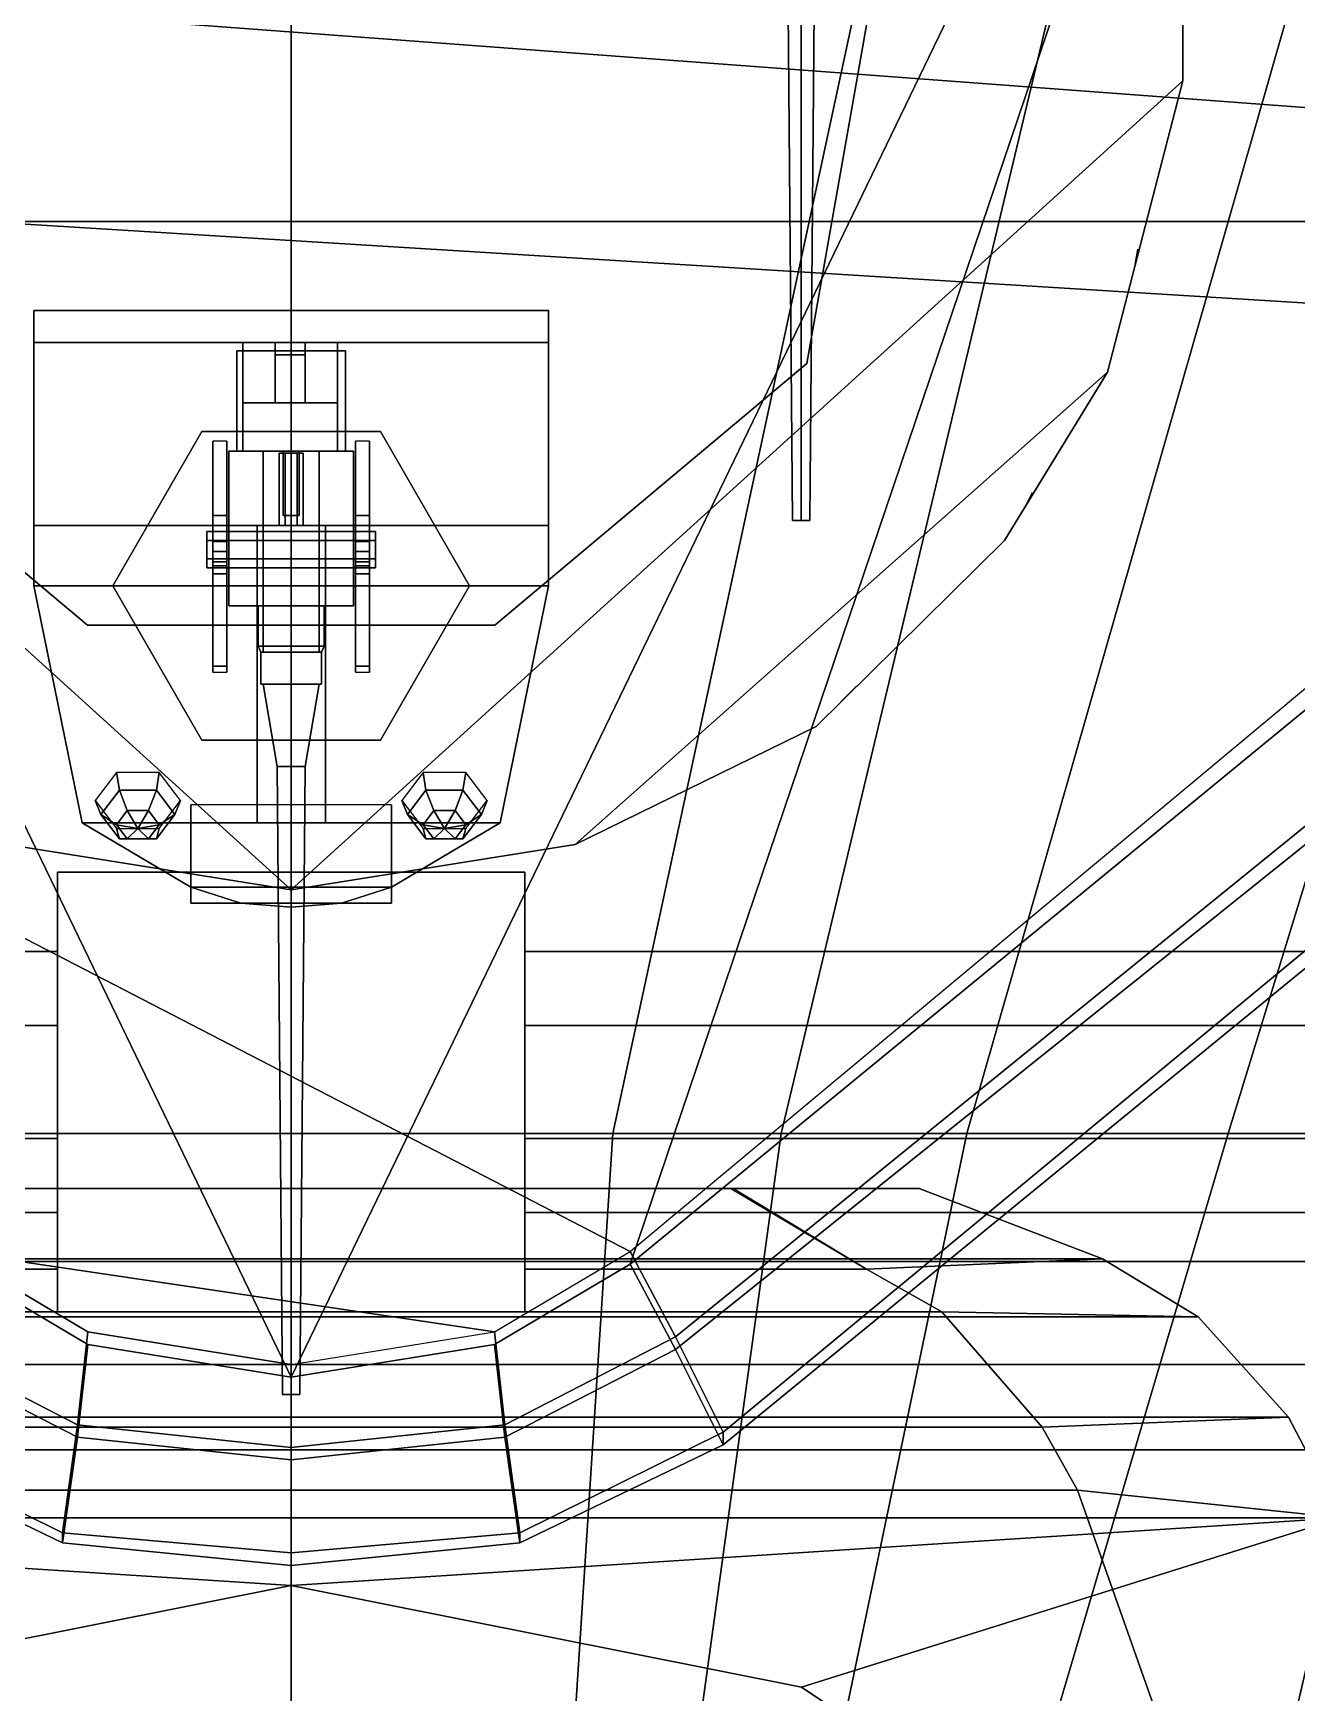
# Model space of a CAD drawing. Header units: millimetres. Extents: x -15 to 15, y -108 to 101.
# Drawn here: x -1.03 to 4, y -41.01 to -34.4 of the extents above; entities that cross this region are included whole.
import ezdxf

# ---------------------------------------------------------------- set-up
doc = ezdxf.new("R2010")
doc.units = ezdxf.units.MM
for name, color, linetype in [('barrel', 1, 'Continuous'), ('citadelle', 3, 'Continuous'), ('platforms', 6, 'Continuous'), ('railings', 6, 'Continuous'), ('railings_mirrored', 6, 'Continuous'), ('sleeve', 5, 'Continuous'), ('superstructure', 4, 'Continuous'), ('turret', 2, 'Continuous')]:
    doc.layers.add(name, color=color, linetype=linetype)

msp = doc.modelspace()

# ---------------------------------------------------------------- linework, layer by layer
for points in [[(-2.55, -32.88, -9.44), (0, -32.88, -9.55), (0, -38.78, -9.55), (-1.28, -38.78, -9.44)], [(1.28, -38.78, -9.44), (0, -38.78, -9.55), (0, -32.88, -9.55), (2.55, -32.88, -9.44)], [(1.95, -38.78, -9.34), (1.28, -38.78, -9.44), (2.55, -32.88, -9.44), (3.36, -32.88, -9.34)], [(2.69, -38.78, -9.21), (1.95, -38.78, -9.34), (3.36, -32.88, -9.34), (4.38, -32.88, -9.21)], [(3.73, -38.78, -9), (2.69, -38.78, -9.21), (4.38, -32.88, -9.21), (5.54, -32.88, -9)], [(5.25, -38.78, -8.63), (3.73, -38.78, -9), (5.54, -32.88, -9), (7.11, -32.88, -8.63)], [(-1.96, -38.78, -9.34), (-1.28, -38.78, -9.44), (-0.9, -44.67, -9.44), (-1.14, -44.67, -9.34)], [(-1.28, -38.78, -9.44), (0, -38.78, -9.55), (0, -44.67, -9.55), (-0.9, -44.67, -9.44)], [(0.9, -44.67, -9.44), (0, -44.67, -9.55), (0, -38.78, -9.55), (1.28, -38.78, -9.44)], [(1.14, -44.67, -9.34), (0.9, -44.67, -9.44), (1.28, -38.78, -9.44), (1.95, -38.78, -9.34)], [(1.46, -44.67, -9.21), (1.14, -44.67, -9.34), (1.95, -38.78, -9.34), (2.69, -38.78, -9.21)], [(1.99, -44.67, -9), (1.46, -44.67, -9.21), (2.69, -38.78, -9.21), (3.73, -38.78, -9)], [(3.05, -44.67, -8.63), (1.99, -44.67, -9), (3.73, -38.78, -9), (5.25, -38.78, -8.63)], [(4.38, -44.67, -8.17), (3.05, -44.67, -8.63), (5.25, -38.78, -8.63), (6.61, -38.78, -8.17)]]:
    msp.add_3dface(points)
at = {"layer": 'barrel'}
for points in [[(1.9746, -33.84, 15.254), (2.03, -33.84, 15.222), (2.03, -36.34, 15.246), (1.9954, -36.34, 15.266)], [(2.03, -33.84, 15.35), (1.9746, -33.84, 15.318), (1.9954, -36.34, 15.306), (2.03, -36.34, 15.326)], [(1.9746, -33.84, 15.318), (1.9746, -33.84, 15.254), (1.9954, -36.34, 15.266), (1.9954, -36.34, 15.306)], [(2.03, -33.84, 15.222), (2.0854, -33.84, 15.254), (2.0646, -36.34, 15.266), (2.03, -36.34, 15.246)], [(2.0854, -33.84, 15.318), (2.03, -33.84, 15.35), (2.03, -36.34, 15.326), (2.0646, -36.34, 15.306)], [(2.0854, -33.84, 15.254), (2.0854, -33.84, 15.318), (2.0646, -36.34, 15.306), (2.0646, -36.34, 15.266)], [(-0.192, -35.632, 15.102), (-0.192, -35.872, 15.102), (-0.192, -35.872, 15.558), (-0.192, -35.632, 15.558)], [(-0.064, -35.632, 15.558), (-0.064, -35.632, 15.102), (-0.192, -35.632, 15.102), (-0.192, -35.632, 15.558)], [(-0.064, -35.632, 15.102), (-0.064, -35.872, 15.102), (-0.192, -35.872, 15.102), (-0.192, -35.632, 15.102)], [(-0.192, -35.632, 15.558), (-0.192, -35.872, 15.558), (-0.064, -35.872, 15.558), (-0.064, -35.632, 15.558)], [(-0.064, -35.872, 15.558), (-0.064, -35.872, 15.102), (-0.064, -35.632, 15.102), (-0.064, -35.632, 15.558)], [(0.184, -35.632, 15.558), (0.184, -35.632, 15.102), (0.056, -35.632, 15.102), (0.056, -35.632, 15.558)], [(0.184, -35.632, 15.102), (0.184, -35.872, 15.102), (0.056, -35.872, 15.102), (0.056, -35.632, 15.102)], [(0.056, -35.632, 15.558), (0.056, -35.872, 15.558), (0.184, -35.872, 15.558), (0.184, -35.632, 15.558)], [(0.056, -35.632, 15.102), (0.056, -35.872, 15.102), (0.056, -35.872, 15.558), (0.056, -35.632, 15.558)], [(0.184, -35.872, 15.558), (0.184, -35.872, 15.102), (0.184, -35.632, 15.102), (0.184, -35.632, 15.558)], [(0.056, -35.68, 15.166), (0.056, -35.68, 15.102), (-0.064, -35.68, 15.102), (-0.064, -35.68, 15.166)], [(0.056, -35.68, 15.102), (0.056, -35.872, 15.102), (-0.064, -35.872, 15.102), (-0.064, -35.68, 15.102)], [(-0.064, -35.68, 15.166), (-0.064, -35.872, 15.166), (0.056, -35.872, 15.166), (0.056, -35.68, 15.166)], [(0.184, -35.872, 15.102), (0.184, -36.064, 15.102), (-0.192, -36.064, 15.102), (-0.192, -35.872, 15.102)], [(-0.192, -35.872, 15.558), (-0.192, -36.064, 15.558), (0.184, -36.064, 15.558), (0.184, -35.872, 15.558)], [(-0.192, -35.872, 15.102), (-0.192, -36.064, 15.102), (-0.192, -36.064, 15.558), (-0.192, -35.872, 15.558)], [(0.056, -35.872, 15.558), (0.056, -35.872, 15.166), (-0.064, -35.872, 15.166), (-0.068, -35.872, 15.558)], [(0.184, -36.064, 15.558), (0.184, -36.064, 15.102), (0.184, -35.872, 15.102), (0.184, -35.872, 15.558)], [(-0.192, -36.064, 15.558), (-0.192, -36.064, 15.102), (0.184, -36.064, 15.102), (0.184, -36.064, 15.558)], [(-0.1109, -36.864, 15.222), (-0.1109, -36.864, 15.35), (-0.1109, -36.064, 15.35), (-0.1109, -36.064, 15.222)], [(0, -36.864, 15.158), (-0.1109, -36.864, 15.222), (-0.1109, -36.064, 15.222), (0, -36.064, 15.158)], [(-0.1109, -36.864, 15.35), (0, -36.864, 15.414), (0, -36.064, 15.414), (-0.1109, -36.064, 15.35)], [(0, -36.32, 15.422), (-0.032, -36.32, 15.454), (-0.032, -36.064, 15.454), (0, -36.064, 15.422)], [(-0.032, -36.32, 15.454), (0, -36.32, 15.486), (0, -36.064, 15.486), (-0.032, -36.064, 15.454)], [(0.1109, -36.864, 15.222), (0, -36.864, 15.158), (0, -36.064, 15.158), (0.1109, -36.064, 15.222)], [(0, -36.864, 15.414), (0.1109, -36.864, 15.35), (0.1109, -36.064, 15.35), (0, -36.064, 15.414)], [(0.032, -36.32, 15.454), (0, -36.32, 15.422), (0, -36.064, 15.422), (0.032, -36.064, 15.454)], [(0, -36.32, 15.486), (0.032, -36.32, 15.454), (0.032, -36.064, 15.454), (0, -36.064, 15.486)], [(0.1109, -36.864, 15.35), (0.1109, -36.864, 15.222), (0.1109, -36.064, 15.222), (0.1109, -36.064, 15.35)], [(2.0646, -36.34, 15.306), (2.03, -36.34, 15.326), (1.9954, -36.34, 15.306), (2.0646, -36.34, 15.266)], [(2.0646, -36.34, 15.266), (1.9954, -36.34, 15.306), (1.9954, -36.34, 15.266), (2.03, -36.34, 15.246)], [(-0.0554, -37.32, 15.318), (0, -37.32, 15.35), (0, -36.992, 15.414), (-0.1109, -36.992, 15.35)], [(-0.0554, -37.32, 15.254), (-0.0554, -37.32, 15.318), (-0.1109, -36.992, 15.35), (-0.1109, -36.992, 15.222)], [(0, -37.32, 15.222), (-0.0554, -37.32, 15.254), (-0.1109, -36.992, 15.222), (0, -36.992, 15.158)], [(0.0554, -37.32, 15.254), (0, -37.32, 15.222), (0, -36.992, 15.158), (0.1109, -36.992, 15.222)], [(0, -37.32, 15.35), (0.0554, -37.32, 15.318), (0.1109, -36.992, 15.35), (0, -36.992, 15.414)], [(0.0554, -37.32, 15.318), (0.0554, -37.32, 15.254), (0.1109, -36.992, 15.222), (0.1109, -36.992, 15.35)], [(-0.0554, -37.32, 15.318), (-0.0554, -37.32, 15.254), (-0.0346, -39.82, 15.266), (-0.0346, -39.82, 15.306)], [(0, -37.32, 15.35), (-0.0554, -37.32, 15.318), (-0.0346, -39.82, 15.306), (0, -39.82, 15.326)], [(-0.0554, -37.32, 15.254), (0, -37.32, 15.222), (0, -39.82, 15.246), (-0.0346, -39.82, 15.266)], [(0.0554, -37.32, 15.318), (0, -37.32, 15.35), (0, -39.82, 15.326), (0.0346, -39.82, 15.306)], [(0, -37.32, 15.222), (0.0554, -37.32, 15.254), (0.0346, -39.82, 15.266), (0, -39.82, 15.246)], [(0.0554, -37.32, 15.254), (0.0554, -37.32, 15.318), (0.0346, -39.82, 15.306), (0.0346, -39.82, 15.266)], [(0.0346, -39.82, 15.266), (-0.0346, -39.82, 15.306), (-0.0346, -39.82, 15.266), (0, -39.82, 15.246)], [(0.0346, -39.82, 15.306), (0, -39.82, 15.326), (-0.0346, -39.82, 15.306), (0.0346, -39.82, 15.266)]]:
    msp.add_3dface(points, dxfattribs=at)
at = {"layer": 'citadelle'}
for points in [[(11.83, -24.43, 4.59), (-11.83, -24.43, 4.59), (-11.47, -35.15, 4.59), (11.47, -35.15, 4.59)], [(11.47, -35.15, 4.59), (-11.47, -35.15, 4.59), (-12.13, -39.29, 4.59), (12.13, -39.29, 4.59)], [(12.13, -39.29, 4.59), (-12.13, -39.29, 4.59), (-12.13, -39.7, 4.59), (12.13, -39.7, 4.59)], [(12.13, -39.7, 4.59), (-12.13, -39.7, 4.59), (-11.23, -40.04, 4.59), (11.23, -40.04, 4.59)], [(11.23, -40.04, 4.59), (-11.23, -40.04, 4.59), (-10.25, -41.21, 4.59), (10.25, -41.21, 4.59)]]:
    msp.add_3dface(points, dxfattribs=at)
at = {"layer": 'platforms'}
for points in [[(0, -18.15, 12.48), (0, -39.75, 12.48), (-4, -31.47, 12.48), (-4, -18.15, 12.48)], [(4, -31.47, 12.48), (0, -39.75, 12.48), (0, -18.15, 12.48), (4, -18.15, 12.48)], [(0, -27.07, 10.37), (0, -37.81, 10.37), (-3.55, -34.59, 10.37), (-3.55, -27.07, 10.37)], [(-3.55, -34.59, 10.52), (0, -37.81, 10.52), (0, -27.07, 10.52), (-3.55, -27.07, 10.52)], [(0, -27.07, 10.52), (0, -37.81, 10.52), (3.55, -34.59, 10.52), (3.55, -27.07, 10.52)], [(3.55, -34.59, 10.37), (0, -37.81, 10.37), (0, -27.07, 10.37), (3.55, -27.07, 10.37)], [(3.55, -27.07, 10.52), (3.55, -34.59, 10.52), (3.55, -34.59, 10.37), (3.55, -27.07, 10.37)], [(0, -39.75, 12.48), (-0.81, -39.62, 12.48), (-1.35, -39.3, 12.48), (-4, -31.47, 12.48)], [(1.35, -39.3, 12.48), (0.81, -39.62, 12.48), (0, -39.75, 12.48), (4, -31.47, 12.48)], [(5.81, -35.64, 12.48), (1.35, -39.3, 12.48), (4, -31.47, 12.48), (5.74, -33.15, 12.48)], [(-5.69, -33.17, 13.63), (-6.1, -33.94, 13.63), (6.1, -34.85, 13.63), (6.1, -33.94, 13.63)], [(-6.1, -33.94, 13.63), (-6.1, -34.85, 13.63), (5.75, -35.58, 13.63), (6.1, -34.85, 13.63)], [(0, -37.81, 10.37), (-1.13, -37.63, 10.37), (-3.25, -35.75, 10.37), (-3.55, -34.59, 10.37)], [(-3.25, -35.75, 10.52), (-1.13, -37.63, 10.52), (0, -37.81, 10.52), (-3.55, -34.59, 10.52)], [(0, -37.81, 10.52), (1.13, -37.63, 10.52), (3.25, -35.75, 10.52), (3.55, -34.59, 10.52)], [(3.25, -35.75, 10.37), (1.13, -37.63, 10.37), (0, -37.81, 10.37), (3.55, -34.59, 10.37)], [(3.55, -34.59, 10.52), (3.25, -35.75, 10.52), (3.25, -35.75, 10.37), (3.55, -34.59, 10.37)], [(-6.1, -34.85, 13.63), (-5.75, -35.58, 13.63), (1.35, -39.25, 13.63), (5.75, -35.58, 13.63)], [(-5.75, -35.58, 13.63), (-1.35, -39.25, 13.63), (0.81, -39.57, 13.63), (1.35, -39.25, 13.63)], [(5.81, -35.64, 12.63), (1.35, -39.3, 12.63), (1.35, -39.3, 12.48), (5.81, -35.64, 12.48)], [(2.84, -36.42, 10.37), (2.09, -37.16, 10.37), (1.13, -37.63, 10.37), (3.25, -35.75, 10.37)], [(1.13, -37.63, 10.52), (2.09, -37.16, 10.52), (2.84, -36.42, 10.52), (3.25, -35.75, 10.52)], [(3.25, -35.75, 10.52), (2.84, -36.42, 10.52), (2.84, -36.42, 10.37), (3.25, -35.75, 10.37)], [(2.84, -36.42, 10.52), (2.09, -37.16, 10.52), (2.09, -37.16, 10.37), (2.84, -36.42, 10.37)], [(1.13, -37.63, 10.37), (2.09, -37.16, 10.37), (2.09, -37.16, 10.52), (1.13, -37.63, 10.52)], [(0, -37.81, 10.52), (-1.13, -37.63, 10.52), (-1.13, -37.63, 10.37), (0, -37.81, 10.37)], [(0, -37.81, 10.37), (1.13, -37.63, 10.37), (1.13, -37.63, 10.52), (0, -37.81, 10.52)], [(-1.35, -39.25, 13.63), (-0.81, -39.57, 13.63), (0, -39.7, 13.63), (0.81, -39.57, 13.63)], [(-1.35, -39.3, 12.48), (-0.81, -39.62, 12.48), (-0.81, -39.62, 12.63), (-1.35, -39.3, 12.63)], [(1.35, -39.3, 12.63), (0.81, -39.62, 12.63), (0.81, -39.62, 12.48), (1.35, -39.3, 12.48)], [(0, -39.75, 12.63), (-0.81, -39.62, 12.63), (-0.81, -39.62, 12.48), (0, -39.75, 12.48)], [(0, -39.75, 12.48), (0.81, -39.62, 12.48), (0.81, -39.62, 12.63), (0, -39.75, 12.63)]]:
    msp.add_3dface(points, dxfattribs=at)
at = {"layer": 'railings'}
for points in [[(0, -37.81, 11.49), (-1.13, -37.63, 11.49), (-1.13, -37.63, 11.56), (0, -37.81, 11.56)], [(0, -37.81, 11.56), (-1.13, -37.63, 11.56), (-1.13, -37.63, 11.49), (0, -37.81, 11.49)], [(0, -37.81, 11.24), (-1.13, -37.63, 11.24), (-1.13, -37.63, 11.17), (0, -37.81, 11.17)], [(0, -37.81, 11.17), (-1.13, -37.63, 11.17), (-1.13, -37.63, 11.24), (0, -37.81, 11.24)], [(0, -37.81, 10.81), (-1.13, -37.63, 10.81), (-1.13, -37.63, 10.88), (0, -37.81, 10.88)], [(0, -37.81, 10.88), (-1.13, -37.63, 10.88), (-1.13, -37.63, 10.81), (0, -37.81, 10.81)], [(-0.85, -39.94, 14.36), (-0.81, -39.57, 13.63), (-1.35, -39.25, 13.63), (-1.53, -39.59, 14.36)], [(-1.53, -39.64, 14.36), (-1.35, -39.3, 13.63), (-0.81, -39.62, 13.63), (-0.85, -39.99, 14.36)], [(-1.35, -39.3, 13.63), (-1.35, -39.3, 12.63), (-0.81, -39.62, 12.63), (-0.81, -39.62, 13.63)], [(0, -40.03, 14.36), (0, -39.7, 13.63), (-0.81, -39.57, 13.63), (-0.85, -39.94, 14.36)], [(-0.91, -40.37, 14.75), (-0.85, -39.94, 14.36), (-1.53, -39.59, 14.36), (-1.72, -39.97, 14.75)], [(-1.72, -40.02, 14.75), (-1.53, -39.64, 14.36), (-0.85, -39.99, 14.36), (-0.91, -40.41, 14.75)], [(-0.85, -39.99, 14.36), (-0.81, -39.62, 13.63), (0, -39.75, 13.63), (0, -40.08, 14.36)], [(-0.81, -39.62, 13.63), (-0.81, -39.62, 12.63), (0, -39.75, 12.63), (0, -39.75, 13.63)], [(-1.72, -39.97, 14.75), (-1.72, -40.02, 14.75), (-0.91, -40.41, 14.75), (-0.91, -40.37, 14.75)], [(0, -40.45, 14.75), (0, -40.03, 14.36), (-0.85, -39.94, 14.36), (-0.91, -40.37, 14.75)], [(-0.91, -40.41, 14.75), (-0.85, -39.99, 14.36), (0, -40.08, 14.36), (0, -40.5, 14.75)], [(-0.91, -40.37, 14.75), (-0.91, -40.41, 14.75), (0, -40.5, 14.75), (0, -40.45, 14.75)]]:
    msp.add_3dface(points, dxfattribs=at)
at = {"layer": 'railings_mirrored'}
for points in [[(3.55, -34.59, 10.88), (3.55, -27.07, 10.88), (3.55, -27.07, 10.81), (3.55, -34.59, 10.81)], [(3.55, -34.59, 10.81), (3.55, -27.07, 10.81), (3.55, -27.07, 10.88), (3.55, -34.59, 10.88)], [(3.55, -34.59, 11.17), (3.55, -27.07, 11.17), (3.55, -27.07, 11.24), (3.55, -34.59, 11.24)], [(3.55, -34.59, 11.24), (3.55, -27.07, 11.24), (3.55, -27.07, 11.17), (3.55, -34.59, 11.17)], [(3.55, -34.59, 11.56), (3.55, -27.07, 11.56), (3.55, -27.07, 11.49), (3.55, -34.59, 11.49)], [(3.55, -34.59, 11.49), (3.55, -27.07, 11.49), (3.55, -27.07, 11.56), (3.55, -34.59, 11.56)], [(3.55, -34.4, 10.52), (3.55, -34.4, 11.49), (3.55, -34.46, 11.49), (3.55, -34.46, 10.52)], [(3.55, -34.46, 10.52), (3.55, -34.46, 11.49), (3.55, -34.4, 11.49), (3.55, -34.4, 10.52)], [(3.25, -35.75, 10.81), (3.55, -34.59, 10.81), (3.55, -34.59, 10.88), (3.25, -35.75, 10.88)], [(3.25, -35.75, 10.88), (3.55, -34.59, 10.88), (3.55, -34.59, 10.81), (3.25, -35.75, 10.81)], [(3.25, -35.75, 11.24), (3.55, -34.59, 11.24), (3.55, -34.59, 11.17), (3.25, -35.75, 11.17)], [(3.25, -35.75, 11.17), (3.55, -34.59, 11.17), (3.55, -34.59, 11.24), (3.25, -35.75, 11.24)], [(3.25, -35.75, 11.49), (3.55, -34.59, 11.49), (3.55, -34.59, 11.56), (3.25, -35.75, 11.56)], [(3.25, -35.75, 11.56), (3.55, -34.59, 11.56), (3.55, -34.59, 11.49), (3.25, -35.75, 11.49)], [(3.36, -35.32, 10.52), (3.36, -35.32, 11.49), (3.37, -35.26, 11.49), (3.37, -35.26, 10.52)], [(3.37, -35.26, 10.52), (3.37, -35.26, 11.49), (3.36, -35.32, 11.49), (3.36, -35.32, 10.52)], [(1.53, -39.59, 14.36), (1.35, -39.25, 13.63), (5.75, -35.58, 13.63), (5.98, -35.98, 14.36)], [(5.81, -35.64, 13.63), (5.81, -35.64, 12.63), (1.35, -39.3, 12.63), (1.35, -39.3, 13.63)], [(6.02, -36.04, 14.36), (5.81, -35.64, 13.63), (1.35, -39.3, 13.63), (1.53, -39.64, 14.36)], [(2.84, -36.42, 10.81), (3.25, -35.75, 10.81), (3.25, -35.75, 10.88), (2.84, -36.42, 10.88)], [(2.84, -36.42, 10.88), (3.25, -35.75, 10.88), (3.25, -35.75, 10.81), (2.84, -36.42, 10.81)], [(2.84, -36.42, 11.24), (3.25, -35.75, 11.24), (3.25, -35.75, 11.17), (2.84, -36.42, 11.17)], [(2.84, -36.42, 11.17), (3.25, -35.75, 11.17), (3.25, -35.75, 11.24), (2.84, -36.42, 11.24)], [(2.84, -36.42, 11.49), (3.25, -35.75, 11.49), (3.25, -35.75, 11.56), (2.84, -36.42, 11.56)], [(2.84, -36.42, 11.56), (3.25, -35.75, 11.56), (3.25, -35.75, 11.49), (2.84, -36.42, 11.49)], [(1.72, -39.97, 14.75), (1.53, -39.59, 14.36), (5.98, -35.98, 14.36), (6.3, -36.18, 14.75)], [(6.3, -36.27, 14.75), (6.02, -36.04, 14.36), (1.53, -39.64, 14.36), (1.72, -40.02, 14.75)], [(6.3, -36.18, 14.75), (6.3, -36.27, 14.75), (1.72, -40.02, 14.75), (1.72, -39.97, 14.75)], [(2.95, -36.23, 10.52), (2.95, -36.23, 11.49), (2.92, -36.29, 11.49), (2.92, -36.29, 10.52)], [(2.92, -36.29, 10.52), (2.92, -36.29, 11.49), (2.95, -36.23, 11.49), (2.95, -36.23, 10.52)], [(2.09, -37.16, 10.88), (2.84, -36.42, 10.88), (2.84, -36.42, 10.81), (2.09, -37.16, 10.81)], [(2.09, -37.16, 10.81), (2.84, -36.42, 10.81), (2.84, -36.42, 10.88), (2.09, -37.16, 10.88)], [(2.09, -37.16, 11.17), (2.84, -36.42, 11.17), (2.84, -36.42, 11.24), (2.09, -37.16, 11.24)], [(2.09, -37.16, 11.24), (2.84, -36.42, 11.24), (2.84, -36.42, 11.17), (2.09, -37.16, 11.17)], [(2.09, -37.16, 11.56), (2.84, -36.42, 11.56), (2.84, -36.42, 11.49), (2.09, -37.16, 11.49)], [(2.09, -37.16, 11.49), (2.84, -36.42, 11.49), (2.84, -36.42, 11.56), (2.09, -37.16, 11.56)], [(2.25, -37, 10.52), (2.25, -37, 11.49), (2.19, -37.06, 11.49), (2.19, -37.06, 10.52)], [(2.19, -37.06, 10.52), (2.19, -37.06, 11.49), (2.25, -37, 11.49), (2.25, -37, 10.52)], [(1.13, -37.63, 10.81), (2.09, -37.16, 10.81), (2.09, -37.16, 10.88), (1.13, -37.63, 10.88)], [(1.13, -37.63, 10.88), (2.09, -37.16, 10.88), (2.09, -37.16, 10.81), (1.13, -37.63, 10.81)], [(1.13, -37.63, 11.24), (2.09, -37.16, 11.24), (2.09, -37.16, 11.17), (1.13, -37.63, 11.17)], [(1.13, -37.63, 11.17), (2.09, -37.16, 11.17), (2.09, -37.16, 11.24), (1.13, -37.63, 11.24)], [(1.13, -37.63, 11.49), (2.09, -37.16, 11.49), (2.09, -37.16, 11.56), (1.13, -37.63, 11.56)], [(1.13, -37.63, 11.56), (2.09, -37.16, 11.56), (2.09, -37.16, 11.49), (1.13, -37.63, 11.49)], [(0, -37.81, 10.88), (1.13, -37.63, 10.88), (1.13, -37.63, 10.81), (0, -37.81, 10.81)], [(0, -37.81, 10.81), (1.13, -37.63, 10.81), (1.13, -37.63, 10.88), (0, -37.81, 10.88)], [(0, -37.81, 11.17), (1.13, -37.63, 11.17), (1.13, -37.63, 11.24), (0, -37.81, 11.24)], [(0, -37.81, 11.24), (1.13, -37.63, 11.24), (1.13, -37.63, 11.17), (0, -37.81, 11.17)], [(0, -37.81, 11.56), (1.13, -37.63, 11.56), (1.13, -37.63, 11.49), (0, -37.81, 11.49)], [(0, -37.81, 11.49), (1.13, -37.63, 11.49), (1.13, -37.63, 11.56), (0, -37.81, 11.56)], [(0, -37.81, 10.52), (0, -37.81, 11.49), (0, -37.75, 11.49), (0, -37.75, 10.52)], [(0, -37.75, 10.52), (0, -37.75, 11.49), (0, -37.81, 11.49), (0, -37.81, 10.52)], [(0.85, -39.94, 14.36), (0.81, -39.57, 13.63), (1.35, -39.25, 13.63), (1.53, -39.59, 14.36)], [(1.35, -39.3, 13.63), (1.35, -39.3, 12.63), (0.81, -39.62, 12.63), (0.81, -39.62, 13.63)], [(1.53, -39.64, 14.36), (1.35, -39.3, 13.63), (0.81, -39.62, 13.63), (0.85, -39.99, 14.36)], [(0, -40.03, 14.36), (0, -39.7, 13.63), (0.81, -39.57, 13.63), (0.85, -39.94, 14.36)], [(0.81, -39.62, 13.63), (0.81, -39.62, 12.63), (0, -39.75, 12.63), (0, -39.75, 13.63)], [(0.85, -39.99, 14.36), (0.81, -39.62, 13.63), (0, -39.75, 13.63), (0, -40.08, 14.36)], [(0.91, -40.37, 14.75), (0.85, -39.94, 14.36), (1.53, -39.59, 14.36), (1.72, -39.97, 14.75)], [(1.72, -40.02, 14.75), (1.53, -39.64, 14.36), (0.85, -39.99, 14.36), (0.91, -40.41, 14.75)], [(0, -40.45, 14.75), (0, -40.03, 14.36), (0.85, -39.94, 14.36), (0.91, -40.37, 14.75)], [(1.72, -39.97, 14.75), (1.72, -40.02, 14.75), (0.91, -40.41, 14.75), (0.91, -40.37, 14.75)], [(0.91, -40.41, 14.75), (0.85, -39.99, 14.36), (0, -40.08, 14.36), (0, -40.5, 14.75)], [(0.91, -40.37, 14.75), (0.91, -40.41, 14.75), (0, -40.5, 14.75), (0, -40.45, 14.75)]]:
    msp.add_3dface(points, dxfattribs=at)
at = {"layer": 'sleeve'}
for points in [[(0.216, -35.664, 15.102), (0.216, -35.664, 14.966), (-0.216, -35.664, 14.966), (-0.216, -35.664, 15.102)], [(0.216, -35.664, 14.966), (0.216, -36.064, 14.966), (-0.216, -36.064, 14.966), (-0.216, -35.664, 14.966)], [(-0.216, -35.664, 15.102), (-0.216, -36.064, 15.102), (0.216, -36.064, 15.102), (0.216, -35.664, 15.102)], [(-0.216, -35.664, 14.966), (-0.216, -36.064, 14.966), (-0.216, -36.064, 15.102), (-0.216, -35.664, 15.102)], [(0.216, -36.064, 15.102), (0.216, -36.064, 14.966), (0.216, -35.664, 14.966), (0.216, -35.664, 15.102)], [(0.248, -36.064, 15.454), (0.248, -36.064, 14.998), (-0.248, -36.064, 14.998), (-0.248, -36.064, 15.454)], [(0.248, -36.064, 14.998), (0.248, -36.68, 14.998), (-0.248, -36.68, 14.998), (-0.248, -36.064, 14.998)], [(-0.248, -36.064, 15.454), (-0.248, -36.68, 15.454), (0.248, -36.68, 15.454), (0.248, -36.064, 15.454)], [(-0.248, -36.064, 14.998), (-0.248, -36.68, 14.998), (-0.248, -36.68, 15.454), (-0.248, -36.064, 15.454)], [(-0.216, -36.064, 15.102), (-0.216, -36.064, 14.966), (0.216, -36.064, 14.966), (0.216, -36.064, 15.102)], [(-0.048, -36.072, 15.454), (0.048, -36.072, 15.454), (0.024, -36.072, 15.4124), (-0.024, -36.072, 15.4124)], [(-0.024, -36.072, 15.4956), (0.024, -36.072, 15.4956), (0.048, -36.072, 15.454), (-0.048, -36.072, 15.454)], [(-0.024, -36.36, 15.4124), (-0.048, -36.36, 15.454), (-0.048, -36.072, 15.454), (-0.024, -36.072, 15.4124)], [(-0.048, -36.36, 15.454), (-0.024, -36.36, 15.4956), (-0.024, -36.072, 15.4956), (-0.048, -36.072, 15.454)], [(0.024, -36.36, 15.4124), (-0.024, -36.36, 15.4124), (-0.024, -36.072, 15.4124), (0.024, -36.072, 15.4124)], [(-0.024, -36.36, 15.4956), (0.024, -36.36, 15.4956), (0.024, -36.072, 15.4956), (-0.024, -36.072, 15.4956)], [(0.048, -36.36, 15.454), (0.024, -36.36, 15.4124), (0.024, -36.072, 15.4124), (0.048, -36.072, 15.454)], [(0.024, -36.36, 15.4956), (0.048, -36.36, 15.454), (0.048, -36.072, 15.454), (0.024, -36.072, 15.4956)], [(0.248, -36.68, 15.454), (0.248, -36.68, 14.998), (0.248, -36.064, 14.998), (0.248, -36.064, 15.454)], [(-0.336, -36.42, 15.2076), (-0.336, -36.384, 15.27), (0.336, -36.384, 15.27), (0.336, -36.42, 15.2076)], [(-0.336, -36.384, 15.27), (-0.336, -36.42, 15.3324), (0.336, -36.42, 15.3324), (0.336, -36.384, 15.27)], [(-0.336, -36.42, 15.2076), (-0.336, -36.492, 15.2076), (-0.336, -36.528, 15.27), (-0.336, -36.384, 15.27)], [(-0.336, -36.384, 15.27), (-0.336, -36.528, 15.27), (-0.336, -36.492, 15.3324), (-0.336, -36.42, 15.3324)], [(-0.024, -36.36, 15.4124), (0.024, -36.36, 15.4124), (0.048, -36.36, 15.454), (-0.048, -36.36, 15.454)], [(-0.048, -36.36, 15.454), (0.048, -36.36, 15.454), (0.024, -36.36, 15.4956), (-0.024, -36.36, 15.4956)], [(0.336, -36.384, 15.27), (0.336, -36.528, 15.27), (0.336, -36.492, 15.2076), (0.336, -36.42, 15.2076)], [(0.336, -36.42, 15.3324), (0.336, -36.492, 15.3324), (0.336, -36.528, 15.27), (0.336, -36.384, 15.27)], [(-0.336, -36.492, 15.2076), (-0.336, -36.42, 15.2076), (0.336, -36.42, 15.2076), (0.336, -36.492, 15.2076)], [(-0.336, -36.42, 15.3324), (-0.336, -36.492, 15.3324), (0.336, -36.492, 15.3324), (0.336, -36.42, 15.3324)], [(-0.336, -36.528, 15.27), (-0.336, -36.492, 15.2076), (0.336, -36.492, 15.2076), (0.336, -36.528, 15.27)], [(-0.336, -36.492, 15.3324), (-0.336, -36.528, 15.27), (0.336, -36.528, 15.27), (0.336, -36.492, 15.3324)], [(-0.248, -36.68, 15.454), (-0.248, -36.68, 14.998), (0.248, -36.68, 14.998), (0.248, -36.68, 15.454)], [(-0.1316, -36.84, 15.362), (0, -36.84, 15.438), (0, -36.68, 15.438), (-0.1316, -36.68, 15.362)], [(-0.1316, -36.84, 15.21), (-0.1316, -36.84, 15.362), (-0.1316, -36.68, 15.362), (-0.1316, -36.68, 15.21)], [(0, -36.84, 15.134), (-0.1316, -36.84, 15.21), (-0.1316, -36.68, 15.21), (0, -36.68, 15.134)], [(0.1316, -36.84, 15.21), (0, -36.84, 15.134), (0, -36.68, 15.134), (0.1316, -36.68, 15.21)], [(0, -36.84, 15.438), (0.1316, -36.84, 15.362), (0.1316, -36.68, 15.362), (0, -36.68, 15.438)], [(0.1316, -36.84, 15.362), (0.1316, -36.84, 15.21), (0.1316, -36.68, 15.21), (0.1316, -36.68, 15.362)], [(-0.1212, -36.864, 15.356), (0, -36.864, 15.426), (0, -36.84, 15.438), (-0.1316, -36.84, 15.362)], [(-0.1212, -36.864, 15.216), (-0.1212, -36.864, 15.356), (-0.1316, -36.84, 15.362), (-0.1316, -36.84, 15.21)], [(0, -36.864, 15.146), (-0.1212, -36.864, 15.216), (-0.1316, -36.84, 15.21), (0, -36.84, 15.134)], [(-0.1212, -36.992, 15.356), (0, -36.992, 15.426), (0, -36.864, 15.426), (-0.1212, -36.864, 15.356)], [(-0.1212, -36.992, 15.216), (-0.1212, -36.992, 15.356), (-0.1212, -36.864, 15.356), (-0.1212, -36.864, 15.216)], [(0, -36.992, 15.146), (-0.1212, -36.992, 15.216), (-0.1212, -36.864, 15.216), (0, -36.864, 15.146)], [(0.1212, -36.864, 15.216), (0, -36.864, 15.146), (0, -36.84, 15.134), (0.1316, -36.84, 15.21)], [(0, -36.864, 15.426), (0.1212, -36.864, 15.356), (0.1316, -36.84, 15.362), (0, -36.84, 15.438)], [(0.1212, -36.992, 15.216), (0, -36.992, 15.146), (0, -36.864, 15.146), (0.1212, -36.864, 15.216)], [(0, -36.992, 15.426), (0.1212, -36.992, 15.356), (0.1212, -36.864, 15.356), (0, -36.864, 15.426)], [(0.1212, -36.864, 15.356), (0.1212, -36.864, 15.216), (0.1316, -36.84, 15.21), (0.1316, -36.84, 15.362)], [(0.1212, -36.992, 15.356), (0.1212, -36.992, 15.216), (0.1212, -36.864, 15.216), (0.1212, -36.864, 15.356)], [(0, -36.992, 15.146), (0.1212, -36.992, 15.216), (0.1212, -36.992, 15.356), (-0.1212, -36.992, 15.216)], [(-0.1212, -36.992, 15.216), (0.1212, -36.992, 15.356), (0, -36.992, 15.426), (-0.1212, -36.992, 15.356)]]:
    msp.add_3dface(points, dxfattribs=at)
at = {"layer": 'superstructure'}
for points in [[(2.334, -34.1185, 12.48), (2.0525, -35.715, 12.48), (2.0525, -35.715, 4.59), (2.334, -34.1185, 4.59)], [(-0.8106, -36.7571, 12.48), (-2.0525, -35.715, 12.48), (-2.0525, -35.715, 4.59), (-0.8106, -36.7571, 4.59)], [(2.0525, -35.715, 12.48), (0.8106, -36.7571, 12.48), (0.8106, -36.7571, 4.59), (2.0525, -35.715, 4.59)], [(0.8106, -36.7571, 12.48), (-0.8106, -36.7571, 12.48), (-0.8106, -36.7571, 4.59), (0.8106, -36.7571, 4.59)], [(0, -40.58, 4.59), (-2.032, -40.9842, 4.59), (-2.032, -40.9842, 5.45), (0, -40.58, 5.45)], [(2.032, -40.9842, 4.59), (0, -40.58, 4.59), (0, -40.58, 5.45), (2.032, -40.9842, 5.45)], [(3.7547, -42.1353, 4.59), (2.032, -40.9842, 4.59), (2.032, -40.9842, 5.45), (3.7547, -42.1353, 5.45)]]:
    msp.add_3dface(points, dxfattribs=at)
at = {"layer": 'turret'}
for points in [[(1.024, -35.504, 15.774), (1.024, -36.36, 15.674), (-1.024, -36.36, 15.674), (-1.024, -35.504, 15.774)], [(-1.024, -35.504, 15.774), (-1.024, -36.36, 15.674), (1.024, -36.36, 15.674), (1.024, -35.504, 15.774)], [(-1.024, -35.504, 15.774), (-1.024, -36.6, 15.646), (-1.024, -36.6, 13.79), (-1.024, -35.632, 13.79)], [(-1.024, -35.632, 13.79), (-1.024, -36.6, 13.79), (-1.024, -36.6, 15.646), (-1.024, -35.504, 15.774)], [(1.024, -35.632, 13.79), (1.024, -36.6, 13.79), (1.024, -36.6, 15.646), (1.024, -35.504, 15.774)], [(1.024, -35.504, 15.774), (1.024, -36.6, 15.646), (1.024, -36.6, 13.79), (1.024, -35.632, 13.79)], [(1.024, -35.632, 13.79), (1.024, -36.6, 13.79), (-1.024, -36.6, 13.79), (-1.024, -35.632, 13.79)], [(-1.024, -35.632, 13.79), (-1.024, -36.6, 13.79), (1.024, -36.6, 13.79), (1.024, -35.632, 13.79)], [(-0.355, -35.9851, 13.63), (-0.71, -36.6, 13.63), (-0.71, -36.6, 13.79), (-0.355, -35.9851, 13.79)], [(0.355, -35.9851, 13.63), (-0.355, -35.9851, 13.63), (-0.355, -35.9851, 13.79), (0.355, -35.9851, 13.79)], [(0.71, -36.6, 13.63), (0.355, -35.9851, 13.63), (0.355, -35.9851, 13.79), (0.71, -36.6, 13.79)], [(-0.256, -36.504, 14.742), (-0.256, -36.024, 13.79), (-0.312, -36.024, 13.79), (-0.312, -36.504, 14.742)], [(-0.312, -36.024, 13.79), (-0.312, -36.944, 13.79), (-0.312, -36.92, 14.566), (-0.312, -36.504, 14.742)], [(-0.256, -36.92, 14.566), (-0.256, -36.944, 13.79), (-0.256, -36.024, 13.79), (-0.256, -36.504, 14.742)], [(0.312, -36.504, 14.742), (0.312, -36.024, 13.79), (0.256, -36.024, 13.79), (0.256, -36.504, 14.742)], [(0.256, -36.024, 13.79), (0.256, -36.944, 13.79), (0.256, -36.92, 14.566), (0.256, -36.504, 14.742)], [(0.312, -36.92, 14.566), (0.312, -36.944, 13.79), (0.312, -36.024, 13.79), (0.312, -36.504, 14.742)], [(-0.256, -36.32, 15.262), (-0.256, -36.504, 14.838), (-0.312, -36.504, 14.838), (-0.312, -36.32, 15.262)], [(-0.312, -36.32, 15.262), (-0.312, -36.552, 15.262), (-0.312, -36.52, 15.334), (-0.312, -36.36, 15.31)], [(-0.312, -36.504, 14.838), (-0.312, -36.92, 14.838), (-0.312, -36.552, 15.262), (-0.312, -36.32, 15.262)], [(-0.256, -36.36, 15.31), (-0.256, -36.32, 15.262), (-0.312, -36.32, 15.262), (-0.312, -36.36, 15.31)], [(-0.256, -36.52, 15.334), (-0.256, -36.552, 15.262), (-0.256, -36.32, 15.262), (-0.256, -36.36, 15.31)], [(-0.256, -36.552, 15.262), (-0.256, -36.92, 14.838), (-0.256, -36.504, 14.838), (-0.256, -36.32, 15.262)], [(0.256, -36.32, 15.262), (0.256, -36.552, 15.262), (0.256, -36.52, 15.334), (0.256, -36.36, 15.31)], [(0.312, -36.32, 15.262), (0.312, -36.504, 14.838), (0.256, -36.504, 14.838), (0.256, -36.32, 15.262)], [(0.256, -36.504, 14.838), (0.256, -36.92, 14.838), (0.256, -36.552, 15.262), (0.256, -36.32, 15.262)], [(0.312, -36.36, 15.31), (0.312, -36.32, 15.262), (0.256, -36.32, 15.262), (0.256, -36.36, 15.31)], [(0.312, -36.52, 15.334), (0.312, -36.552, 15.262), (0.312, -36.32, 15.262), (0.312, -36.36, 15.31)], [(0.312, -36.552, 15.262), (0.312, -36.92, 14.838), (0.312, -36.504, 14.838), (0.312, -36.32, 15.262)], [(-1.024, -36.36, 15.674), (-1.024, -36.6, 15.646), (-0.136, -36.6, 15.646), (-0.136, -36.36, 15.674)], [(-0.136, -36.36, 15.674), (-0.136, -36.6, 15.646), (-1.024, -36.6, 15.646), (-1.024, -36.36, 15.674)], [(-0.312, -36.36, 15.31), (-0.312, -36.52, 15.334), (-0.312, -36.464, 15.366), (-0.312, -36.424, 15.358)], [(-0.256, -36.424, 15.358), (-0.256, -36.36, 15.31), (-0.312, -36.36, 15.31), (-0.312, -36.424, 15.358)], [(-0.256, -36.464, 15.366), (-0.256, -36.52, 15.334), (-0.256, -36.36, 15.31), (-0.256, -36.424, 15.358)], [(0.136, -36.36, 15.674), (0.136, -36.6, 15.646), (1.024, -36.6, 15.646), (1.024, -36.36, 15.674)], [(1.024, -36.36, 15.674), (1.024, -36.6, 15.646), (0.136, -36.6, 15.646), (0.136, -36.36, 15.674)], [(0.256, -36.36, 15.31), (0.256, -36.52, 15.334), (0.256, -36.464, 15.366), (0.256, -36.424, 15.358)], [(0.312, -36.424, 15.358), (0.312, -36.36, 15.31), (0.256, -36.36, 15.31), (0.256, -36.424, 15.358)], [(0.312, -36.464, 15.366), (0.312, -36.52, 15.334), (0.312, -36.36, 15.31), (0.312, -36.424, 15.358)], [(-0.312, -36.424, 15.358), (-0.312, -36.464, 15.366), (-0.256, -36.464, 15.366), (-0.256, -36.424, 15.358)], [(-0.312, -36.464, 15.366), (-0.312, -36.52, 15.334), (-0.256, -36.52, 15.334), (-0.256, -36.464, 15.366)], [(0.256, -36.424, 15.358), (0.256, -36.464, 15.366), (0.312, -36.464, 15.366), (0.312, -36.424, 15.358)], [(0.256, -36.464, 15.366), (0.256, -36.52, 15.334), (0.312, -36.52, 15.334), (0.312, -36.464, 15.366)], [(-0.256, -36.504, 14.838), (-0.256, -36.504, 14.742), (-0.312, -36.504, 14.742), (-0.312, -36.504, 14.838)], [(-0.312, -36.504, 14.742), (-0.312, -36.92, 14.566), (-0.312, -36.92, 14.838), (-0.312, -36.504, 14.838)], [(-0.312, -36.52, 15.334), (-0.312, -36.552, 15.262), (-0.256, -36.552, 15.262), (-0.256, -36.52, 15.334)], [(-0.256, -36.92, 14.838), (-0.256, -36.92, 14.566), (-0.256, -36.504, 14.742), (-0.256, -36.504, 14.838)], [(0.312, -36.504, 14.838), (0.312, -36.504, 14.742), (0.256, -36.504, 14.742), (0.256, -36.504, 14.838)], [(0.256, -36.504, 14.742), (0.256, -36.92, 14.566), (0.256, -36.92, 14.838), (0.256, -36.504, 14.838)], [(0.256, -36.52, 15.334), (0.256, -36.552, 15.262), (0.312, -36.552, 15.262), (0.312, -36.52, 15.334)], [(0.312, -36.92, 14.838), (0.312, -36.92, 14.566), (0.312, -36.504, 14.742), (0.312, -36.504, 14.838)], [(1.024, -36.6, 13.79), (0.832, -37.544, 13.79), (-0.832, -37.544, 13.79), (-1.024, -36.6, 13.79)], [(-1.024, -36.6, 13.79), (-0.832, -37.544, 13.79), (0.832, -37.544, 13.79), (1.024, -36.6, 13.79)], [(-1.024, -36.6, 13.79), (-0.832, -37.544, 13.79), (-0.832, -37.544, 14.83), (-1.024, -36.6, 15.646)], [(-1.024, -36.6, 15.646), (-0.832, -37.544, 14.83), (-0.832, -37.544, 13.79), (-1.024, -36.6, 13.79)], [(-1.024, -36.6, 15.646), (-0.832, -37.544, 14.83), (-0.832, -37.544, 13.79), (-1.024, -36.6, 13.79)], [(-1.024, -36.6, 13.79), (-0.832, -37.544, 13.79), (-0.832, -37.544, 14.83), (-1.024, -36.6, 15.646)], [(-0.136, -36.6, 15.646), (-0.136, -37.544, 14.83), (-0.832, -37.544, 14.83), (-1.024, -36.6, 15.646)], [(-1.024, -36.6, 15.646), (-0.832, -37.544, 14.83), (-0.136, -37.544, 14.83), (-0.136, -36.6, 15.646)], [(-0.71, -36.6, 13.63), (-0.355, -37.2149, 13.63), (-0.355, -37.2149, 13.79), (-0.71, -36.6, 13.79)], [(-0.312, -36.552, 15.262), (-0.312, -36.92, 14.838), (-0.256, -36.92, 14.838), (-0.256, -36.552, 15.262)], [(0.136, -36.6, 15.646), (0.136, -37.544, 14.83), (0.832, -37.544, 14.83), (1.024, -36.6, 15.646)], [(1.024, -36.6, 15.646), (0.832, -37.544, 14.83), (0.136, -37.544, 14.83), (0.136, -36.6, 15.646)], [(0.256, -36.552, 15.262), (0.256, -36.92, 14.838), (0.312, -36.92, 14.838), (0.312, -36.552, 15.262)], [(0.355, -37.2149, 13.63), (0.71, -36.6, 13.63), (0.71, -36.6, 13.79), (0.355, -37.2149, 13.79)], [(1.024, -36.6, 13.79), (0.832, -37.544, 13.79), (0.832, -37.544, 14.83), (1.024, -36.6, 15.646)], [(1.024, -36.6, 15.646), (0.832, -37.544, 14.83), (0.832, -37.544, 13.79), (1.024, -36.6, 13.79)], [(1.024, -36.6, 15.646), (0.832, -37.544, 14.83), (0.832, -37.544, 13.79), (1.024, -36.6, 13.79)], [(1.024, -36.6, 13.79), (0.832, -37.544, 13.79), (0.832, -37.544, 14.83), (1.024, -36.6, 15.646)], [(-0.312, -36.92, 14.566), (-0.312, -36.944, 13.79), (-0.256, -36.944, 13.79), (-0.256, -36.92, 14.566)], [(-0.312, -36.92, 14.838), (-0.312, -36.92, 14.566), (-0.256, -36.92, 14.566), (-0.256, -36.92, 14.838)], [(0.256, -36.92, 14.566), (0.256, -36.944, 13.79), (0.312, -36.944, 13.79), (0.312, -36.92, 14.566)], [(0.256, -36.92, 14.838), (0.256, -36.92, 14.566), (0.312, -36.92, 14.566), (0.312, -36.92, 14.838)], [(-0.355, -37.2149, 13.63), (0.355, -37.2149, 13.63), (0.355, -37.2149, 13.79), (-0.355, -37.2149, 13.79)], [(-0.6836, -37.4138, 15.0501), (-0.695, -37.3434, 14.9985), (-0.78, -37.455, 14.9025), (-0.7572, -37.5104, 14.9669)], [(-0.5364, -37.4138, 15.0501), (-0.525, -37.3434, 14.9985), (-0.695, -37.3434, 14.9985), (-0.6836, -37.4138, 15.0501)], [(-0.4628, -37.5104, 14.9669), (-0.44, -37.455, 14.9025), (-0.525, -37.3434, 14.9985), (-0.5364, -37.4138, 15.0501)], [(0.5364, -37.4138, 15.0501), (0.525, -37.3434, 14.9985), (0.44, -37.455, 14.9025), (0.4628, -37.5104, 14.9669)], [(0.6836, -37.4138, 15.0501), (0.695, -37.3434, 14.9985), (0.525, -37.3434, 14.9985), (0.5364, -37.4138, 15.0501)], [(0.7572, -37.5104, 14.9669), (0.78, -37.455, 14.9025), (0.695, -37.3434, 14.9985), (0.6836, -37.4138, 15.0501)], [(-0.7572, -37.5104, 14.9669), (-0.78, -37.455, 14.9025), (-0.695, -37.5666, 14.8065), (-0.6836, -37.6071, 14.8838)], [(-0.6525, -37.4952, 15.0621), (-0.6836, -37.4138, 15.0501), (-0.7572, -37.5104, 14.9669), (-0.695, -37.551, 15.0141)], [(-0.5675, -37.4952, 15.0621), (-0.5364, -37.4138, 15.0501), (-0.6836, -37.4138, 15.0501), (-0.6525, -37.4952, 15.0621)], [(-0.525, -37.551, 15.0141), (-0.4628, -37.5104, 14.9669), (-0.5364, -37.4138, 15.0501), (-0.5675, -37.4952, 15.0621)], [(-0.5364, -37.6071, 14.8838), (-0.525, -37.5666, 14.8065), (-0.44, -37.455, 14.9025), (-0.4628, -37.5104, 14.9669)], [(0.4628, -37.5104, 14.9669), (0.44, -37.455, 14.9025), (0.525, -37.5666, 14.8065), (0.5364, -37.6071, 14.8838)], [(0.5675, -37.4952, 15.0621), (0.5364, -37.4138, 15.0501), (0.4628, -37.5104, 14.9669), (0.525, -37.551, 15.0141)], [(0.6525, -37.4952, 15.0621), (0.6836, -37.4138, 15.0501), (0.5364, -37.4138, 15.0501), (0.5675, -37.4952, 15.0621)], [(0.695, -37.551, 15.0141), (0.7572, -37.5104, 14.9669), (0.6836, -37.4138, 15.0501), (0.6525, -37.4952, 15.0621)], [(0.6836, -37.6071, 14.8838), (0.695, -37.5666, 14.8065), (0.78, -37.455, 14.9025), (0.7572, -37.5104, 14.9669)], [(-0.695, -37.551, 15.0141), (-0.7572, -37.5104, 14.9669), (-0.6836, -37.6071, 14.8838), (-0.6525, -37.6068, 14.9661)], [(-0.61, -37.5659, 15.0314), (-0.6525, -37.4952, 15.0621), (-0.695, -37.551, 15.0141), (-0.61, -37.5659, 15.0314)], [(-0.61, -37.5659, 15.0314), (-0.5675, -37.4952, 15.0621), (-0.6525, -37.4952, 15.0621), (-0.61, -37.5659, 15.0314)], [(-0.61, -37.5659, 15.0314), (-0.525, -37.551, 15.0141), (-0.5675, -37.4952, 15.0621), (-0.61, -37.5659, 15.0314)], [(-0.5675, -37.6068, 14.9661), (-0.5364, -37.6071, 14.8838), (-0.4628, -37.5104, 14.9669), (-0.525, -37.551, 15.0141)], [(-0.4, -37.472, 14.886), (-0.4, -37.864, 14.886), (0.4, -37.864, 14.886), (0.4, -37.472, 14.886)], [(-0.4, -37.8, 14.614), (-0.4, -37.864, 14.614), (-0.4, -37.864, 14.886), (-0.4, -37.472, 14.886)], [(0.4, -37.864, 14.886), (0.4, -37.864, 14.614), (0.4, -37.8, 14.614), (0.4, -37.472, 14.886)], [(0.525, -37.551, 15.0141), (0.4628, -37.5104, 14.9669), (0.5364, -37.6071, 14.8838), (0.5675, -37.6068, 14.9661)], [(0.61, -37.5659, 15.0314), (0.5675, -37.4952, 15.0621), (0.525, -37.551, 15.0141), (0.61, -37.5659, 15.0314)], [(0.61, -37.5659, 15.0314), (0.6525, -37.4952, 15.0621), (0.5675, -37.4952, 15.0621), (0.61, -37.5659, 15.0314)], [(0.61, -37.5659, 15.0314), (0.695, -37.551, 15.0141), (0.6525, -37.4952, 15.0621), (0.61, -37.5659, 15.0314)], [(0.6525, -37.6068, 14.9661), (0.6836, -37.6071, 14.8838), (0.7572, -37.5104, 14.9669), (0.695, -37.551, 15.0141)], [(-0.832, -37.544, 14.83), (-0.4, -37.8, 14.614), (0.4, -37.8, 14.614), (0.832, -37.544, 14.83)], [(0.832, -37.544, 14.83), (0.4, -37.8, 14.614), (-0.4, -37.8, 14.614), (-0.832, -37.544, 14.83)], [(-0.832, -37.544, 13.79), (-0.4, -37.8, 13.79), (0.4, -37.8, 13.79), (0.832, -37.544, 13.79)], [(-0.832, -37.544, 13.79), (-0.4, -37.8, 13.79), (-0.4, -37.8, 14.614), (-0.832, -37.544, 14.83)], [(-0.832, -37.544, 14.83), (-0.4, -37.8, 14.614), (-0.4, -37.8, 13.79), (-0.832, -37.544, 13.79)], [(-0.832, -37.544, 14.83), (-0.4, -37.8, 14.614), (-0.4, -37.8, 13.79), (-0.832, -37.544, 13.79)], [(-0.832, -37.544, 13.79), (-0.4, -37.8, 13.79), (-0.4, -37.8, 14.614), (-0.832, -37.544, 14.83)], [(-0.61, -37.5659, 15.0314), (-0.695, -37.551, 15.0141), (-0.6525, -37.6068, 14.9661), (-0.61, -37.5659, 15.0314)], [(-0.6836, -37.6071, 14.8838), (-0.695, -37.5666, 14.8065), (-0.525, -37.5666, 14.8065), (-0.5364, -37.6071, 14.8838)], [(-0.61, -37.5659, 15.0314), (-0.6525, -37.6068, 14.9661), (-0.5675, -37.6068, 14.9661), (-0.61, -37.5659, 15.0314)], [(-0.61, -37.5659, 15.0314), (-0.5675, -37.6068, 14.9661), (-0.525, -37.551, 15.0141), (-0.61, -37.5659, 15.0314)], [(0.4, -37.8, 13.79), (0.832, -37.544, 13.79), (0.832, -37.544, 14.83), (0.4, -37.8, 14.614)], [(0.4, -37.8, 14.614), (0.832, -37.544, 14.83), (0.832, -37.544, 13.79), (0.4, -37.8, 13.79)], [(0.4, -37.8, 14.614), (0.832, -37.544, 14.83), (0.832, -37.544, 13.79), (0.4, -37.8, 13.79)], [(0.4, -37.8, 13.79), (0.832, -37.544, 13.79), (0.832, -37.544, 14.83), (0.4, -37.8, 14.614)], [(0.61, -37.5659, 15.0314), (0.525, -37.551, 15.0141), (0.5675, -37.6068, 14.9661), (0.61, -37.5659, 15.0314)], [(0.5364, -37.6071, 14.8838), (0.525, -37.5666, 14.8065), (0.695, -37.5666, 14.8065), (0.6836, -37.6071, 14.8838)], [(0.61, -37.5659, 15.0314), (0.5675, -37.6068, 14.9661), (0.6525, -37.6068, 14.9661), (0.61, -37.5659, 15.0314)], [(0.61, -37.5659, 15.0314), (0.6525, -37.6068, 14.9661), (0.695, -37.551, 15.0141), (0.61, -37.5659, 15.0314)], [(-0.6525, -37.6068, 14.9661), (-0.6836, -37.6071, 14.8838), (-0.5364, -37.6071, 14.8838), (-0.5675, -37.6068, 14.9661)], [(0.5675, -37.6068, 14.9661), (0.5364, -37.6071, 14.8838), (0.6836, -37.6071, 14.8838), (0.6525, -37.6068, 14.9661)], [(0.93, -39, 9.97), (0.93, -37.74, 9.97), (-0.93, -37.74, 9.97), (-0.93, -39, 9.97)], [(0.93, -37.74, 9.97), (0.93, -37.74, 8.09), (-0.93, -37.74, 8.09), (-0.93, -37.74, 9.97)], [(-0.93, -39, 7.5), (-0.93, -37.74, 8.09), (0.93, -37.74, 8.09), (0.93, -39, 7.5)], [(-0.93, -37.74, 9.97), (-0.93, -37.74, 8.09), (-0.93, -39, 7.5), (-0.93, -39, 9.97)], [(0.93, -39, 7.5), (0.93, -37.74, 8.09), (0.93, -37.74, 9.97), (0.93, -39, 9.97)], [(0.4, -37.8, 14.614), (0.4, -37.864, 14.614), (-0.4, -37.864, 14.614), (-0.4, -37.8, 14.614)], [(-0.4, -37.8, 14.614), (-0.2, -37.864, 14.614), (-0.2, -37.864, 13.79), (-0.4, -37.8, 13.79)], [(-0.4, -37.8, 13.79), (-0.2, -37.864, 13.79), (-0.2, -37.864, 14.614), (-0.4, -37.8, 14.614)], [(0, -37.8, 13.79), (0, -37.88, 13.79), (-0.2, -37.864, 13.79), (-0.4, -37.8, 13.79)], [(-0.4, -37.8, 13.79), (-0.2, -37.864, 13.79), (0, -37.88, 13.79), (0, -37.8, 13.79)], [(0.4, -37.8, 13.79), (0.2, -37.864, 13.79), (0, -37.88, 13.79), (0, -37.8, 13.79)], [(0, -37.8, 13.79), (0, -37.88, 13.79), (0.2, -37.864, 13.79), (0.4, -37.8, 13.79)], [(0.4, -37.8, 13.79), (0.2, -37.864, 13.79), (0.2, -37.864, 14.614), (0.4, -37.8, 14.614)], [(0.4, -37.8, 14.614), (0.2, -37.864, 14.614), (0.2, -37.864, 13.79), (0.4, -37.8, 13.79)], [(-0.4, -37.864, 14.886), (-0.4, -37.864, 14.614), (0.4, -37.864, 14.614), (0.4, -37.864, 14.886)], [(-0.2, -37.864, 14.614), (0, -37.864, 14.614), (0, -37.88, 13.79), (-0.2, -37.864, 13.79)], [(-0.2, -37.864, 13.79), (0, -37.88, 13.79), (0, -37.864, 14.614), (-0.2, -37.864, 14.614)], [(0.2, -37.864, 13.79), (0, -37.88, 13.79), (0, -37.864, 14.614), (0.2, -37.864, 14.614)], [(0.2, -37.864, 14.614), (0, -37.864, 14.614), (0, -37.88, 13.79), (0.2, -37.864, 13.79)], [(-0.93, -38.0556, 9.25), (-0.93, -38.35, 9.08), (-4.22, -38.35, 9.08), (-4.22, -38.0556, 9.25)], [(-0.93, -38.0556, 9.59), (-0.93, -38.0556, 9.25), (-4.22, -38.0556, 9.25), (-4.22, -38.0556, 9.59)], [(-0.93, -38.35, 9.76), (-0.93, -38.0556, 9.59), (-4.22, -38.0556, 9.59), (-4.22, -38.35, 9.76)], [(0.93, -38.35, 9.08), (0.93, -38.0556, 9.25), (4.22, -38.0556, 9.25), (4.22, -38.35, 9.08)], [(0.93, -38.0556, 9.59), (0.93, -38.35, 9.76), (4.22, -38.35, 9.76), (4.22, -38.0556, 9.59)], [(0.93, -38.0556, 9.25), (0.93, -38.0556, 9.59), (4.22, -38.0556, 9.59), (4.22, -38.0556, 9.25)], [(-0.93, -38.35, 9.08), (-0.93, -38.8, 9.08), (-4.22, -38.8, 9.08), (-4.22, -38.35, 9.08)], [(-0.93, -38.8, 9.76), (-0.93, -38.35, 9.76), (-4.22, -38.35, 9.76), (-4.22, -38.8, 9.76)], [(0.93, -38.8, 9.08), (0.93, -38.35, 9.08), (4.22, -38.35, 9.08), (4.22, -38.8, 9.08)], [(0.93, -38.35, 9.76), (0.93, -38.8, 9.76), (4.22, -38.8, 9.76), (4.22, -38.35, 9.76)], [(-0.93, -38.8, 9.08), (-0.93, -39.0944, 9.25), (-4.22, -39.0944, 9.25), (-4.22, -38.8, 9.08)], [(-0.93, -39.0944, 9.59), (-0.93, -38.8, 9.76), (-4.22, -38.8, 9.76), (-4.22, -39.0944, 9.59)], [(0.93, -39.0944, 9.25), (0.93, -38.8, 9.08), (4.22, -38.8, 9.08), (4.22, -39.0944, 9.25)], [(0.93, -38.8, 9.76), (0.93, -39.0944, 9.59), (4.22, -39.0944, 9.59), (4.22, -38.8, 9.76)], [(-2.5, -39, 5.45), (2.5, -39, 5.45), (3.23, -39.28, 5.45), (-3.23, -39.28, 5.45)], [(-0.93, -39, 7.5), (0.93, -39, 7.5), (2.5, -39, 5.45), (-2.5, -39, 5.45)], [(-1.75, -39, 8.91), (-0.93, -39, 8.91), (-0.93, -39, 7.5), (-2.5, -39, 5.45)], [(-0.93, -39.32, 8.91), (-0.93, -39, 8.91), (-1.75, -39, 8.91), (-2.29, -39.32, 8.91)], [(0.93, -39.49, 9.76), (0.93, -39, 9.97), (-0.93, -39, 9.97), (-0.93, -39.49, 9.76)], [(-0.93, -39, 9.97), (-0.93, -39, 8.91), (-0.93, -39.49, 8.91), (-0.93, -39.49, 9.76)], [(0.93, -39.49, 8.91), (0.93, -39, 8.91), (0.93, -39, 9.97), (0.93, -39.49, 9.76)], [(2.29, -39.32, 8.91), (1.76, -39, 8.91), (0.93, -39, 8.91), (0.93, -39.32, 8.91)], [(0.93, -39, 8.91), (1.75, -39, 8.91), (2.5, -39, 5.45), (0.93, -39, 7.5)], [(3.23, -39.28, 5.45), (2.5, -39, 5.45), (1.75, -39, 8.91), (2.29, -39.32, 8.91)], [(-0.93, -39.0944, 9.25), (-0.93, -39.0944, 9.59), (-4.22, -39.0944, 9.59), (-4.22, -39.0944, 9.25)], [(0.93, -39.0944, 9.59), (0.93, -39.0944, 9.25), (4.22, -39.0944, 9.25), (4.22, -39.0944, 9.59)], [(-3.23, -39.28, 5.45), (3.23, -39.28, 5.45), (3.61, -39.51, 5.45), (-3.61, -39.51, 5.45)], [(3.61, -39.51, 5.45), (3.23, -39.28, 5.45), (2.29, -39.32, 8.91), (2.59, -39.49, 8.91)], [(-0.93, -39.49, 8.91), (-0.93, -39.32, 8.91), (-2.29, -39.32, 8.91), (-2.59, -39.49, 8.91)], [(2.59, -39.49, 8.91), (2.29, -39.32, 8.91), (0.93, -39.32, 8.91), (0.93, -39.49, 8.91)], [(-3.61, -39.51, 5.45), (3.61, -39.51, 5.45), (3.97, -39.91, 5.45), (-3.97, -39.91, 5.45)], [(2.99, -39.95, 8.84), (2.59, -39.49, 8.91), (-2.59, -39.49, 8.91), (-2.99, -39.95, 8.84)], [(-0.93, -39.49, 9.76), (-0.93, -39.49, 8.91), (0.93, -39.49, 8.91), (0.93, -39.49, 9.76)], [(3.97, -39.91, 5.45), (3.61, -39.51, 5.45), (2.59, -39.49, 8.91), (2.99, -39.95, 8.84)], [(-3.97, -39.91, 5.45), (3.97, -39.91, 5.45), (4.18, -40.31, 5.45), (-4.18, -40.31, 5.45)], [(3.13, -40.2, 8.81), (2.99, -39.95, 8.84), (-2.99, -39.95, 8.84), (-3.13, -40.2, 8.81)], [(4.18, -40.31, 5.45), (3.97, -39.91, 5.45), (2.99, -39.95, 8.84), (3.13, -40.2, 8.81)], [(4.7, -44.64, 8.38), (3.13, -40.2, 8.81), (-3.13, -40.2, 8.81), (-4.7, -44.64, 8.38)], [(5.46, -44.67, 5.45), (4.18, -40.31, 5.45), (3.13, -40.2, 8.81), (4.7, -44.64, 8.38)], [(-4.18, -40.31, 5.45), (4.18, -40.31, 5.45), (0, -40.58, 5.45)], [(-4.18, -40.31, 5.45), (0, -40.58, 5.45), (-2.032, -40.9842, 5.45)], [(0, -40.58, 5.45), (4.18, -40.31, 5.45), (2.032, -40.9842, 5.45)], [(2.032, -40.9842, 5.45), (4.18, -40.31, 5.45), (3.7547, -42.1353, 5.45)], [(3.7547, -42.1353, 5.45), (4.18, -40.31, 5.45), (4.9058, -43.858, 5.45)]]:
    msp.add_3dface(points, dxfattribs=at)

doc.saveas('drawing.dxf')
